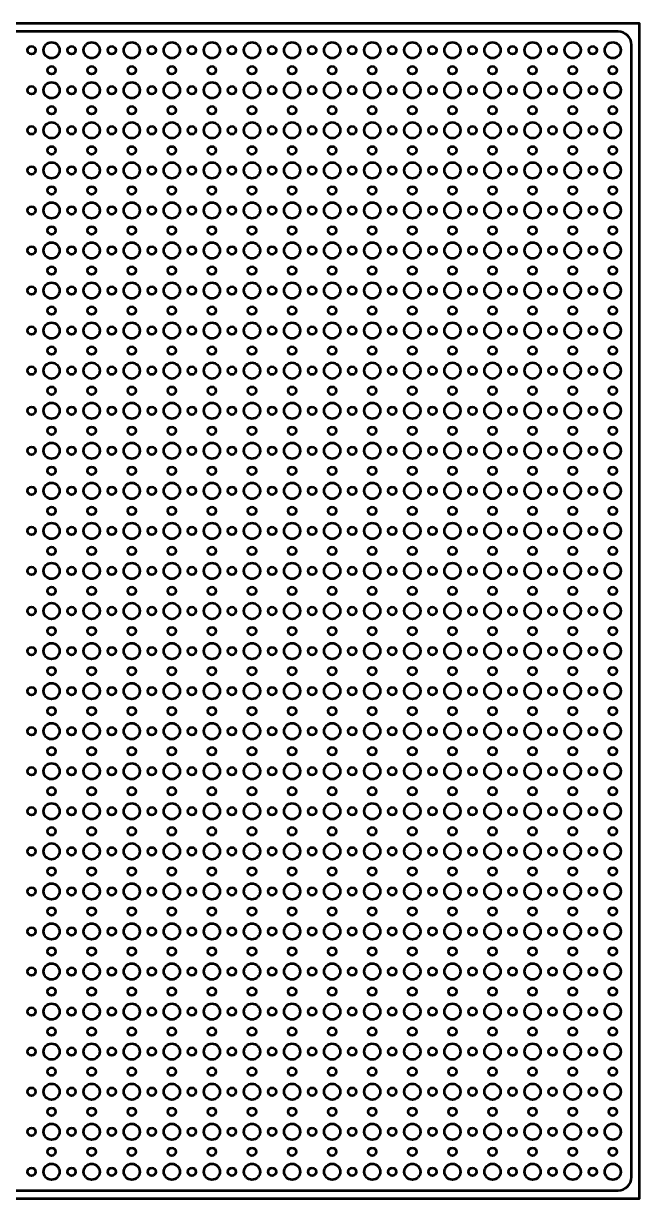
# Model space of a CAD drawing. Header units: centimetres. Extents: x -60 to 64, y -83 to 107.
# Drawn here: x -1.05 to 22, y 32 to 76 of the extents above; entities that cross this region are included whole.
import ezdxf

# ---------------------------------------------------------------- set-up
doc = ezdxf.new("R2010")
doc.units = ezdxf.units.CM
doc.header["$MEASUREMENT"] = 0
doc.layers.add('Layer 1', color=7, linetype='Continuous')

msp = doc.modelspace()

# ---------------------------------------------------------------- linework, layer by layer
at = {"layer": 'Layer 1', "color": 4, "lineweight": 53}
msp.add_lwpolyline([(-22, 32), (22, 32), (22, 76), (-22, 76), (-22, 32)], close=True, dxfattribs=at)
at = {"layer": 'Layer 1', "color": 6, "lineweight": 53}
for centre, major_axis in [((0.00001, 74.99999), (0, 0.30001)), ((1.50001, 74.99999), (0, 0.30001)), ((3.00001, 74.99999), (0, 0.30001)), ((4.50001, 74.99999), (0, 0.30001)), ((6.00001, 74.99999), (0, 0.30001)), ((7.50001, 74.99999), (0, 0.30001)), ((9.00001, 74.99999), (0, 0.30001)), ((10.50001, 74.99999), (0, 0.30001)), ((12.00001, 74.99999), (0, 0.30001)), ((13.50001, 74.99999), (0, 0.30001)), ((15.00001, 74.99999), (0, 0.30001)), ((16.50001, 74.99999), (0, 0.30001)), ((18.00001, 74.99999), (0, 0.30001)), ((19.50001, 74.99999), (0, 0.30001)), ((21.00001, 74.99999), (0, 0.30001)), ((-0.75, 75), (0, 0.15)), ((0.75, 75), (0, 0.15)), ((2.25, 75), (0, 0.15)), ((3.75, 75), (0, 0.15)), ((5.25, 75), (0, 0.15)), ((6.75, 75), (0, 0.15)), ((8.25, 75), (0, 0.15)), ((9.75, 75), (0, 0.15)), ((11.25, 75), (0, 0.15)), ((12.75, 75), (0, 0.15)), ((14.25, 75), (0, 0.15)), ((15.75, 75), (0, 0.15)), ((17.25, 75), (0, 0.15)), ((18.75, 75), (0, 0.15)), ((20.25, 75), (0, 0.15)), ((0, 74.25), (0, 0.15)), ((1.5, 74.25), (0, 0.15)), ((3, 74.25), (0, 0.15)), ((4.5, 74.25), (0, 0.15)), ((6, 74.25), (0, 0.15)), ((7.5, 74.25), (0, 0.15)), ((9, 74.25), (0, 0.15)), ((10.5, 74.25), (0, 0.15)), ((12, 74.25), (0, 0.15)), ((13.5, 74.25), (0, 0.15)), ((15, 74.25), (0, 0.15)), ((16.5, 74.25), (0, 0.15)), ((18, 74.25), (0, 0.15)), ((19.5, 74.25), (0, 0.15)), ((21, 74.25), (0, 0.15)), ((-0.75, 73.5), (0, 0.15)), ((0.00001, 73.49999), (0, 0.30001)), ((0.75, 73.5), (0, 0.15)), ((1.50001, 73.49999), (0, 0.30001)), ((2.25, 73.5), (0, 0.15)), ((3.00001, 73.49999), (0, 0.30001)), ((3.75, 73.5), (0, 0.15)), ((4.50001, 73.49999), (0, 0.30001)), ((5.25, 73.5), (0, 0.15)), ((6.00001, 73.49999), (0, 0.30001)), ((6.75, 73.5), (0, 0.15)), ((7.50001, 73.49999), (0, 0.30001)), ((8.25, 73.5), (0, 0.15)), ((9.00001, 73.49999), (0, 0.30001)), ((9.75, 73.5), (0, 0.15)), ((10.50001, 73.49999), (0, 0.30001)), ((11.25, 73.5), (0, 0.15)), ((12.00001, 73.49999), (0, 0.30001)), ((12.75, 73.5), (0, 0.15)), ((13.50001, 73.49999), (0, 0.30001)), ((14.25, 73.5), (0, 0.15)), ((15.00001, 73.49999), (0, 0.30001)), ((15.75, 73.5), (0, 0.15)), ((16.50001, 73.49999), (0, 0.30001)), ((17.25, 73.5), (0, 0.15)), ((18.00001, 73.49999), (0, 0.30001)), ((18.75, 73.5), (0, 0.15)), ((19.50001, 73.49999), (0, 0.30001)), ((20.25, 73.5), (0, 0.15)), ((21.00001, 73.49999), (0, 0.30001)), ((0, 72.75), (0, 0.15)), ((1.5, 72.75), (0, 0.15)), ((3, 72.75), (0, 0.15)), ((4.5, 72.75), (0, 0.15)), ((6, 72.75), (0, 0.15)), ((7.5, 72.75), (0, 0.15)), ((9, 72.75), (0, 0.15)), ((10.5, 72.75), (0, 0.15)), ((12, 72.75), (0, 0.15)), ((13.5, 72.75), (0, 0.15)), ((15, 72.75), (0, 0.15)), ((16.5, 72.75), (0, 0.15)), ((18, 72.75), (0, 0.15)), ((19.5, 72.75), (0, 0.15)), ((21, 72.75), (0, 0.15)), ((0.00001, 71.99999), (0, 0.30001)), ((1.50001, 71.99999), (0, 0.30001)), ((3.00001, 71.99999), (0, 0.30001)), ((4.50001, 71.99999), (0, 0.30001)), ((6.00001, 71.99999), (0, 0.30001)), ((7.50001, 71.99999), (0, 0.30001)), ((9.00001, 71.99999), (0, 0.30001)), ((10.50001, 71.99999), (0, 0.30001)), ((12.00001, 71.99999), (0, 0.30001)), ((13.50001, 71.99999), (0, 0.30001)), ((15.00001, 71.99999), (0, 0.30001)), ((16.50001, 71.99999), (0, 0.30001)), ((18.00001, 71.99999), (0, 0.30001)), ((19.50001, 71.99999), (0, 0.30001)), ((21.00001, 71.99999), (0, 0.30001)), ((-0.75, 72), (0, 0.15)), ((0.75, 72), (0, 0.15)), ((2.25, 72), (0, 0.15)), ((3.75, 72), (0, 0.15)), ((5.25, 72), (0, 0.15)), ((6.75, 72), (0, 0.15)), ((8.25, 72), (0, 0.15)), ((9.75, 72), (0, 0.15)), ((11.25, 72), (0, 0.15)), ((12.75, 72), (0, 0.15)), ((14.25, 72), (0, 0.15)), ((15.75, 72), (0, 0.15)), ((17.25, 72), (0, 0.15)), ((18.75, 72), (0, 0.15)), ((20.25, 72), (0, 0.15)), ((0, 71.25), (0, 0.15)), ((1.5, 71.25), (0, 0.15)), ((3, 71.25), (0, 0.15)), ((4.5, 71.25), (0, 0.15)), ((6, 71.25), (0, 0.15)), ((7.5, 71.25), (0, 0.15)), ((9, 71.25), (0, 0.15)), ((10.5, 71.25), (0, 0.15)), ((12, 71.25), (0, 0.15)), ((13.5, 71.25), (0, 0.15)), ((15, 71.25), (0, 0.15)), ((16.5, 71.25), (0, 0.15)), ((18, 71.25), (0, 0.15)), ((19.5, 71.25), (0, 0.15)), ((21, 71.25), (0, 0.15)), ((-0.75, 70.5), (0, 0.15)), ((0.00001, 70.49999), (0, 0.30001)), ((0.75, 70.5), (0, 0.15)), ((1.50001, 70.49999), (0, 0.30001)), ((2.25, 70.5), (0, 0.15)), ((3.00001, 70.49999), (0, 0.30001)), ((3.75, 70.5), (0, 0.15)), ((4.50001, 70.49999), (0, 0.30001)), ((5.25, 70.5), (0, 0.15)), ((6.00001, 70.49999), (0, 0.30001)), ((6.75, 70.5), (0, 0.15)), ((7.50001, 70.49999), (0, 0.30001)), ((8.25, 70.5), (0, 0.15)), ((9.00001, 70.49999), (0, 0.30001)), ((9.75, 70.5), (0, 0.15)), ((10.50001, 70.49999), (0, 0.30001)), ((11.25, 70.5), (0, 0.15)), ((12.00001, 70.49999), (0, 0.30001)), ((12.75, 70.5), (0, 0.15)), ((13.50001, 70.49999), (0, 0.30001)), ((14.25, 70.5), (0, 0.15)), ((15.00001, 70.49999), (0, 0.30001)), ((15.75, 70.5), (0, 0.15)), ((16.50001, 70.49999), (0, 0.30001)), ((17.25, 70.5), (0, 0.15)), ((18.00001, 70.49999), (0, 0.30001)), ((18.75, 70.5), (0, 0.15)), ((19.50001, 70.49999), (0, 0.30001)), ((20.25, 70.5), (0, 0.15)), ((21.00001, 70.49999), (0, 0.30001)), ((0, 69.75), (0, 0.15)), ((1.5, 69.75), (0, 0.15)), ((3, 69.75), (0, 0.15)), ((4.5, 69.75), (0, 0.15)), ((6, 69.75), (0, 0.15)), ((7.5, 69.75), (0, 0.15)), ((9, 69.75), (0, 0.15)), ((10.5, 69.75), (0, 0.15)), ((12, 69.75), (0, 0.15)), ((13.5, 69.75), (0, 0.15)), ((15, 69.75), (0, 0.15)), ((16.5, 69.75), (0, 0.15)), ((18, 69.75), (0, 0.15)), ((19.5, 69.75), (0, 0.15)), ((21, 69.75), (0, 0.15)), ((-0.75, 69), (0, 0.15)), ((0.00001, 68.99999), (0, 0.30001)), ((0.75, 69), (0, 0.15)), ((1.50001, 68.99999), (0, 0.30001)), ((2.25, 69), (0, 0.15)), ((3.00001, 68.99999), (0, 0.30001)), ((3.75, 69), (0, 0.15)), ((4.50001, 68.99999), (0, 0.30001)), ((5.25, 69), (0, 0.15)), ((6.00001, 68.99999), (0, 0.30001)), ((6.75, 69), (0, 0.15)), ((7.50001, 68.99999), (0, 0.30001)), ((8.25, 69), (0, 0.15)), ((9.00001, 68.99999), (0, 0.30001)), ((9.75, 69), (0, 0.15)), ((10.50001, 68.99999), (0, 0.30001)), ((11.25, 69), (0, 0.15)), ((12.00001, 68.99999), (0, 0.30001)), ((12.75, 69), (0, 0.15)), ((13.50001, 68.99999), (0, 0.30001)), ((14.25, 69), (0, 0.15)), ((15.00001, 68.99999), (0, 0.30001)), ((15.75, 69), (0, 0.15)), ((16.50001, 68.99999), (0, 0.30001)), ((17.25, 69), (0, 0.15)), ((18.00001, 68.99999), (0, 0.30001)), ((18.75, 69), (0, 0.15)), ((19.50001, 68.99999), (0, 0.30001)), ((20.25, 69), (0, 0.15)), ((21.00001, 68.99999), (0, 0.30001)), ((0, 68.25), (0, 0.15)), ((1.5, 68.25), (0, 0.15)), ((3, 68.25), (0, 0.15)), ((4.5, 68.25), (0, 0.15)), ((6, 68.25), (0, 0.15)), ((7.5, 68.25), (0, 0.15)), ((9, 68.25), (0, 0.15)), ((10.5, 68.25), (0, 0.15)), ((12, 68.25), (0, 0.15)), ((13.5, 68.25), (0, 0.15)), ((15, 68.25), (0, 0.15)), ((16.5, 68.25), (0, 0.15)), ((18, 68.25), (0, 0.15)), ((19.5, 68.25), (0, 0.15)), ((21, 68.25), (0, 0.15)), ((0.00001, 67.49999), (0, 0.30001)), ((1.50001, 67.49999), (0, 0.30001)), ((3.00001, 67.49999), (0, 0.30001)), ((4.50001, 67.49999), (0, 0.30001)), ((6.00001, 67.49999), (0, 0.30001)), ((7.50001, 67.49999), (0, 0.30001)), ((9.00001, 67.49999), (0, 0.30001)), ((10.50001, 67.49999), (0, 0.30001)), ((12.00001, 67.49999), (0, 0.30001)), ((13.50001, 67.49999), (0, 0.30001)), ((15.00001, 67.49999), (0, 0.30001)), ((16.50001, 67.49999), (0, 0.30001)), ((18.00001, 67.49999), (0, 0.30001)), ((19.50001, 67.49999), (0, 0.30001)), ((21.00001, 67.49999), (0, 0.30001)), ((-0.75, 67.5), (0, 0.15)), ((0.75, 67.5), (0, 0.15)), ((2.25, 67.5), (0, 0.15)), ((3.75, 67.5), (0, 0.15)), ((5.25, 67.5), (0, 0.15)), ((6.75, 67.5), (0, 0.15)), ((8.25, 67.5), (0, 0.15)), ((9.75, 67.5), (0, 0.15)), ((11.25, 67.5), (0, 0.15)), ((12.75, 67.5), (0, 0.15)), ((14.25, 67.5), (0, 0.15)), ((15.75, 67.5), (0, 0.15)), ((17.25, 67.5), (0, 0.15)), ((18.75, 67.5), (0, 0.15)), ((20.25, 67.5), (0, 0.15)), ((0, 66.75), (0, 0.15)), ((1.5, 66.75), (0, 0.15)), ((3, 66.75), (0, 0.15)), ((4.5, 66.75), (0, 0.15)), ((6, 66.75), (0, 0.15)), ((7.5, 66.75), (0, 0.15)), ((9, 66.75), (0, 0.15)), ((10.5, 66.75), (0, 0.15)), ((12, 66.75), (0, 0.15)), ((13.5, 66.75), (0, 0.15)), ((15, 66.75), (0, 0.15)), ((16.5, 66.75), (0, 0.15)), ((18, 66.75), (0, 0.15)), ((19.5, 66.75), (0, 0.15)), ((21, 66.75), (0, 0.15)), ((-0.75, 66), (0, 0.15)), ((0.00001, 65.99999), (0, 0.30001)), ((0.75, 66), (0, 0.15)), ((1.50001, 65.99999), (0, 0.30001)), ((2.25, 66), (0, 0.15)), ((3.00001, 65.99999), (0, 0.30001)), ((3.75, 66), (0, 0.15)), ((4.50001, 65.99999), (0, 0.30001)), ((5.25, 66), (0, 0.15)), ((6.00001, 65.99999), (0, 0.30001)), ((6.75, 66), (0, 0.15)), ((7.50001, 65.99999), (0, 0.30001)), ((8.25, 66), (0, 0.15)), ((9.00001, 65.99999), (0, 0.30001)), ((9.75, 66), (0, 0.15)), ((10.50001, 65.99999), (0, 0.30001)), ((11.25, 66), (0, 0.15)), ((12.00001, 65.99999), (0, 0.30001)), ((12.75, 66), (0, 0.15)), ((13.50001, 65.99999), (0, 0.30001)), ((14.25, 66), (0, 0.15)), ((15.00001, 65.99999), (0, 0.30001)), ((15.75, 66), (0, 0.15)), ((16.50001, 65.99999), (0, 0.30001)), ((17.25, 66), (0, 0.15)), ((18.00001, 65.99999), (0, 0.30001)), ((18.75, 66), (0, 0.15)), ((19.50001, 65.99999), (0, 0.30001)), ((20.25, 66), (0, 0.15)), ((21.00001, 65.99999), (0, 0.30001)), ((0, 65.25), (0, 0.15)), ((1.5, 65.25), (0, 0.15)), ((3, 65.25), (0, 0.15)), ((4.5, 65.25), (0, 0.15)), ((6, 65.25), (0, 0.15)), ((7.5, 65.25), (0, 0.15)), ((9, 65.25), (0, 0.15)), ((10.5, 65.25), (0, 0.15)), ((12, 65.25), (0, 0.15)), ((13.5, 65.25), (0, 0.15)), ((15, 65.25), (0, 0.15)), ((16.5, 65.25), (0, 0.15)), ((18, 65.25), (0, 0.15)), ((19.5, 65.25), (0, 0.15)), ((21, 65.25), (0, 0.15)), ((0.00001, 64.49999), (0, 0.30001)), ((1.50001, 64.49999), (0, 0.30001)), ((3.00001, 64.49999), (0, 0.30001)), ((4.50001, 64.49999), (0, 0.30001)), ((6.00001, 64.49999), (0, 0.30001)), ((7.50001, 64.49999), (0, 0.30001)), ((9.00001, 64.49999), (0, 0.30001)), ((10.50001, 64.49999), (0, 0.30001)), ((12.00001, 64.49999), (0, 0.30001)), ((13.50001, 64.49999), (0, 0.30001)), ((15.00001, 64.49999), (0, 0.30001)), ((16.50001, 64.49999), (0, 0.30001)), ((18.00001, 64.49999), (0, 0.30001)), ((19.50001, 64.49999), (0, 0.30001)), ((21.00001, 64.49999), (0, 0.30001)), ((-0.75, 64.5), (0, 0.15)), ((0.75, 64.5), (0, 0.15)), ((2.25, 64.5), (0, 0.15)), ((3.75, 64.5), (0, 0.15)), ((5.25, 64.5), (0, 0.15)), ((6.75, 64.5), (0, 0.15)), ((8.25, 64.5), (0, 0.15)), ((9.75, 64.5), (0, 0.15)), ((11.25, 64.5), (0, 0.15)), ((12.75, 64.5), (0, 0.15)), ((14.25, 64.5), (0, 0.15)), ((15.75, 64.5), (0, 0.15)), ((17.25, 64.5), (0, 0.15)), ((18.75, 64.5), (0, 0.15)), ((20.25, 64.5), (0, 0.15)), ((0, 63.75), (0, 0.15)), ((1.5, 63.75), (0, 0.15)), ((3, 63.75), (0, 0.15)), ((4.5, 63.75), (0, 0.15)), ((6, 63.75), (0, 0.15)), ((7.5, 63.75), (0, 0.15)), ((9, 63.75), (0, 0.15)), ((10.5, 63.75), (0, 0.15)), ((12, 63.75), (0, 0.15)), ((13.5, 63.75), (0, 0.15)), ((15, 63.75), (0, 0.15)), ((16.5, 63.75), (0, 0.15)), ((18, 63.75), (0, 0.15)), ((19.5, 63.75), (0, 0.15)), ((21, 63.75), (0, 0.15)), ((-0.75, 63), (0, 0.15)), ((0.00001, 62.99999), (0, 0.30001)), ((0.75, 63), (0, 0.15)), ((1.50001, 62.99999), (0, 0.30001)), ((2.25, 63), (0, 0.15)), ((3.00001, 62.99999), (0, 0.30001)), ((3.75, 63), (0, 0.15)), ((4.50001, 62.99999), (0, 0.30001)), ((5.25, 63), (0, 0.15)), ((6.00001, 62.99999), (0, 0.30001)), ((6.75, 63), (0, 0.15)), ((7.50001, 62.99999), (0, 0.30001)), ((8.25, 63), (0, 0.15)), ((9.00001, 62.99999), (0, 0.30001)), ((9.75, 63), (0, 0.15)), ((10.50001, 62.99999), (0, 0.30001)), ((11.25, 63), (0, 0.15)), ((12.00001, 62.99999), (0, 0.30001)), ((12.75, 63), (0, 0.15)), ((13.50001, 62.99999), (0, 0.30001)), ((14.25, 63), (0, 0.15)), ((15.00001, 62.99999), (0, 0.30001)), ((15.75, 63), (0, 0.15)), ((16.50001, 62.99999), (0, 0.30001)), ((17.25, 63), (0, 0.15)), ((18.00001, 62.99999), (0, 0.30001)), ((18.75, 63), (0, 0.15)), ((19.50001, 62.99999), (0, 0.30001)), ((20.25, 63), (0, 0.15)), ((21.00001, 62.99999), (0, 0.30001)), ((0, 62.25), (0, 0.15)), ((1.5, 62.25), (0, 0.15)), ((3, 62.25), (0, 0.15)), ((4.5, 62.25), (0, 0.15)), ((6, 62.25), (0, 0.15)), ((7.5, 62.25), (0, 0.15)), ((9, 62.25), (0, 0.15)), ((10.5, 62.25), (0, 0.15)), ((12, 62.25), (0, 0.15)), ((13.5, 62.25), (0, 0.15)), ((15, 62.25), (0, 0.15)), ((16.5, 62.25), (0, 0.15)), ((18, 62.25), (0, 0.15)), ((19.5, 62.25), (0, 0.15)), ((21, 62.25), (0, 0.15)), ((-0.75, 61.5), (0, 0.15)), ((0.00001, 61.49999), (0, 0.30001)), ((0.75, 61.5), (0, 0.15)), ((1.50001, 61.49999), (0, 0.30001)), ((2.25, 61.5), (0, 0.15)), ((3.00001, 61.49999), (0, 0.30001)), ((3.75, 61.5), (0, 0.15)), ((4.50001, 61.49999), (0, 0.30001)), ((5.25, 61.5), (0, 0.15)), ((6.00001, 61.49999), (0, 0.30001)), ((6.75, 61.5), (0, 0.15)), ((7.50001, 61.49999), (0, 0.30001)), ((8.25, 61.5), (0, 0.15)), ((9.00001, 61.49999), (0, 0.30001)), ((9.75, 61.5), (0, 0.15)), ((10.50001, 61.49999), (0, 0.30001)), ((11.25, 61.5), (0, 0.15)), ((12.00001, 61.49999), (0, 0.30001)), ((12.75, 61.5), (0, 0.15)), ((13.50001, 61.49999), (0, 0.30001)), ((14.25, 61.5), (0, 0.15)), ((15.00001, 61.49999), (0, 0.30001)), ((15.75, 61.5), (0, 0.15)), ((16.50001, 61.49999), (0, 0.30001)), ((17.25, 61.5), (0, 0.15)), ((18.00001, 61.49999), (0, 0.30001)), ((18.75, 61.5), (0, 0.15)), ((19.50001, 61.49999), (0, 0.30001)), ((20.25, 61.5), (0, 0.15)), ((21.00001, 61.49999), (0, 0.30001)), ((0, 60.75), (0, 0.15)), ((1.5, 60.75), (0, 0.15)), ((3, 60.75), (0, 0.15)), ((4.5, 60.75), (0, 0.15)), ((6, 60.75), (0, 0.15)), ((7.5, 60.75), (0, 0.15)), ((9, 60.75), (0, 0.15)), ((10.5, 60.75), (0, 0.15)), ((12, 60.75), (0, 0.15)), ((13.5, 60.75), (0, 0.15)), ((15, 60.75), (0, 0.15)), ((16.5, 60.75), (0, 0.15)), ((18, 60.75), (0, 0.15)), ((19.5, 60.75), (0, 0.15)), ((21, 60.75), (0, 0.15)), ((0.00001, 59.99999), (0, 0.30001)), ((1.50001, 59.99999), (0, 0.30001)), ((3.00001, 59.99999), (0, 0.30001)), ((4.50001, 59.99999), (0, 0.30001)), ((6.00001, 59.99999), (0, 0.30001)), ((7.50001, 59.99999), (0, 0.30001)), ((9.00001, 59.99999), (0, 0.30001)), ((10.50001, 59.99999), (0, 0.30001)), ((12.00001, 59.99999), (0, 0.30001)), ((13.50001, 59.99999), (0, 0.30001)), ((15.00001, 59.99999), (0, 0.30001)), ((16.50001, 59.99999), (0, 0.30001)), ((18.00001, 59.99999), (0, 0.30001)), ((19.50001, 59.99999), (0, 0.30001)), ((21.00001, 59.99999), (0, 0.30001)), ((-0.75, 60), (0, 0.15)), ((0.75, 60), (0, 0.15)), ((2.25, 60), (0, 0.15)), ((3.75, 60), (0, 0.15)), ((5.25, 60), (0, 0.15)), ((6.75, 60), (0, 0.15)), ((8.25, 60), (0, 0.15)), ((9.75, 60), (0, 0.15)), ((11.25, 60), (0, 0.15)), ((12.75, 60), (0, 0.15)), ((14.25, 60), (0, 0.15)), ((15.75, 60), (0, 0.15)), ((17.25, 60), (0, 0.15)), ((18.75, 60), (0, 0.15)), ((20.25, 60), (0, 0.15)), ((0, 59.25), (0, 0.15)), ((1.5, 59.25), (0, 0.15)), ((3, 59.25), (0, 0.15)), ((4.5, 59.25), (0, 0.15)), ((6, 59.25), (0, 0.15)), ((7.5, 59.25), (0, 0.15)), ((9, 59.25), (0, 0.15)), ((10.5, 59.25), (0, 0.15)), ((12, 59.25), (0, 0.15)), ((13.5, 59.25), (0, 0.15)), ((15, 59.25), (0, 0.15)), ((16.5, 59.25), (0, 0.15)), ((18, 59.25), (0, 0.15)), ((19.5, 59.25), (0, 0.15)), ((21, 59.25), (0, 0.15)), ((-0.75, 58.5), (0, 0.15)), ((0.00001, 58.49999), (0, 0.30001)), ((0.75, 58.5), (0, 0.15)), ((1.50001, 58.49999), (0, 0.30001)), ((2.25, 58.5), (0, 0.15)), ((3.00001, 58.49999), (0, 0.30001)), ((3.75, 58.5), (0, 0.15)), ((4.50001, 58.49999), (0, 0.30001)), ((5.25, 58.5), (0, 0.15)), ((6.00001, 58.49999), (0, 0.30001)), ((6.75, 58.5), (0, 0.15)), ((7.50001, 58.49999), (0, 0.30001)), ((8.25, 58.5), (0, 0.15)), ((9.00001, 58.49999), (0, 0.30001)), ((9.75, 58.5), (0, 0.15)), ((10.50001, 58.49999), (0, 0.30001)), ((11.25, 58.5), (0, 0.15)), ((12.00001, 58.49999), (0, 0.30001)), ((12.75, 58.5), (0, 0.15)), ((13.50001, 58.49999), (0, 0.30001)), ((14.25, 58.5), (0, 0.15)), ((15.00001, 58.49999), (0, 0.30001)), ((15.75, 58.5), (0, 0.15)), ((16.50001, 58.49999), (0, 0.30001)), ((17.25, 58.5), (0, 0.15)), ((18.00001, 58.49999), (0, 0.30001)), ((18.75, 58.5), (0, 0.15)), ((19.50001, 58.49999), (0, 0.30001)), ((20.25, 58.5), (0, 0.15)), ((21.00001, 58.49999), (0, 0.30001)), ((0, 57.75), (0, 0.15)), ((1.5, 57.75), (0, 0.15)), ((3, 57.75), (0, 0.15)), ((4.5, 57.75), (0, 0.15)), ((6, 57.75), (0, 0.15)), ((7.5, 57.75), (0, 0.15)), ((9, 57.75), (0, 0.15)), ((10.5, 57.75), (0, 0.15)), ((12, 57.75), (0, 0.15)), ((13.5, 57.75), (0, 0.15)), ((15, 57.75), (0, 0.15)), ((16.5, 57.75), (0, 0.15)), ((18, 57.75), (0, 0.15)), ((19.5, 57.75), (0, 0.15)), ((21, 57.75), (0, 0.15)), ((0.00001, 56.99999), (0, 0.30001)), ((1.50001, 56.99999), (0, 0.30001)), ((3.00001, 56.99999), (0, 0.30001)), ((4.50001, 56.99999), (0, 0.30001)), ((6.00001, 56.99999), (0, 0.30001)), ((7.50001, 56.99999), (0, 0.30001)), ((9.00001, 56.99999), (0, 0.30001)), ((10.50001, 56.99999), (0, 0.30001)), ((12.00001, 56.99999), (0, 0.30001)), ((13.50001, 56.99999), (0, 0.30001)), ((15.00001, 56.99999), (0, 0.30001)), ((16.50001, 56.99999), (0, 0.30001)), ((18.00001, 56.99999), (0, 0.30001)), ((19.50001, 56.99999), (0, 0.30001)), ((21.00001, 56.99999), (0, 0.30001)), ((-0.75, 57), (0, 0.15)), ((0.75, 57), (0, 0.15)), ((2.25, 57), (0, 0.15)), ((3.75, 57), (0, 0.15)), ((5.25, 57), (0, 0.15)), ((6.75, 57), (0, 0.15)), ((8.25, 57), (0, 0.15)), ((9.75, 57), (0, 0.15)), ((11.25, 57), (0, 0.15)), ((12.75, 57), (0, 0.15)), ((14.25, 57), (0, 0.15)), ((15.75, 57), (0, 0.15)), ((17.25, 57), (0, 0.15)), ((18.75, 57), (0, 0.15)), ((20.25, 57), (0, 0.15)), ((0, 56.25), (0, 0.15)), ((1.5, 56.25), (0, 0.15)), ((3, 56.25), (0, 0.15)), ((4.5, 56.25), (0, 0.15)), ((6, 56.25), (0, 0.15)), ((7.5, 56.25), (0, 0.15)), ((9, 56.25), (0, 0.15)), ((10.5, 56.25), (0, 0.15)), ((12, 56.25), (0, 0.15)), ((13.5, 56.25), (0, 0.15)), ((15, 56.25), (0, 0.15)), ((16.5, 56.25), (0, 0.15)), ((18, 56.25), (0, 0.15)), ((19.5, 56.25), (0, 0.15)), ((21, 56.25), (0, 0.15)), ((-0.75, 55.5), (0, 0.15)), ((0.00001, 55.49999), (0, 0.30001)), ((0.75, 55.5), (0, 0.15)), ((1.50001, 55.49999), (0, 0.30001)), ((2.25, 55.5), (0, 0.15)), ((3.00001, 55.49999), (0, 0.30001)), ((3.75, 55.5), (0, 0.15)), ((4.50001, 55.49999), (0, 0.30001)), ((5.25, 55.5), (0, 0.15)), ((6.00001, 55.49999), (0, 0.30001)), ((6.75, 55.5), (0, 0.15)), ((7.50001, 55.49999), (0, 0.30001)), ((8.25, 55.5), (0, 0.15)), ((9.00001, 55.49999), (0, 0.30001)), ((9.75, 55.5), (0, 0.15)), ((10.50001, 55.49999), (0, 0.30001)), ((11.25, 55.5), (0, 0.15)), ((12.00001, 55.49999), (0, 0.30001)), ((12.75, 55.5), (0, 0.15)), ((13.50001, 55.49999), (0, 0.30001)), ((14.25, 55.5), (0, 0.15)), ((15.00001, 55.49999), (0, 0.30001)), ((15.75, 55.5), (0, 0.15)), ((16.50001, 55.49999), (0, 0.30001)), ((17.25, 55.5), (0, 0.15)), ((18.00001, 55.49999), (0, 0.30001)), ((18.75, 55.5), (0, 0.15)), ((19.50001, 55.49999), (0, 0.30001)), ((20.25, 55.5), (0, 0.15)), ((21.00001, 55.49999), (0, 0.30001)), ((0, 54.75), (0, 0.15)), ((1.5, 54.75), (0, 0.15)), ((3, 54.75), (0, 0.15)), ((4.5, 54.75), (0, 0.15)), ((6, 54.75), (0, 0.15)), ((7.5, 54.75), (0, 0.15)), ((9, 54.75), (0, 0.15)), ((10.5, 54.75), (0, 0.15)), ((12, 54.75), (0, 0.15)), ((13.5, 54.75), (0, 0.15)), ((15, 54.75), (0, 0.15)), ((16.5, 54.75), (0, 0.15)), ((18, 54.75), (0, 0.15)), ((19.5, 54.75), (0, 0.15)), ((21, 54.75), (0, 0.15)), ((-0.75, 54), (0, 0.15)), ((0.00001, 53.99999), (0, 0.30001)), ((0.75, 54), (0, 0.15)), ((1.50001, 53.99999), (0, 0.30001)), ((2.25, 54), (0, 0.15)), ((3.00001, 53.99999), (0, 0.30001)), ((3.75, 54), (0, 0.15)), ((4.50001, 53.99999), (0, 0.30001)), ((5.25, 54), (0, 0.15)), ((6.00001, 53.99999), (0, 0.30001)), ((6.75, 54), (0, 0.15)), ((7.50001, 53.99999), (0, 0.30001)), ((8.25, 54), (0, 0.15)), ((9.00001, 53.99999), (0, 0.30001)), ((9.75, 54), (0, 0.15)), ((10.50001, 53.99999), (0, 0.30001)), ((11.25, 54), (0, 0.15)), ((12.00001, 53.99999), (0, 0.30001)), ((12.75, 54), (0, 0.15)), ((13.50001, 53.99999), (0, 0.30001)), ((14.25, 54), (0, 0.15)), ((15.00001, 53.99999), (0, 0.30001)), ((15.75, 54), (0, 0.15)), ((16.50001, 53.99999), (0, 0.30001)), ((17.25, 54), (0, 0.15)), ((18.00001, 53.99999), (0, 0.30001)), ((18.75, 54), (0, 0.15)), ((19.50001, 53.99999), (0, 0.30001)), ((20.25, 54), (0, 0.15)), ((21.00001, 53.99999), (0, 0.30001)), ((0, 53.25), (0, 0.15)), ((1.5, 53.25), (0, 0.15)), ((3, 53.25), (0, 0.15)), ((4.5, 53.25), (0, 0.15)), ((6, 53.25), (0, 0.15)), ((7.5, 53.25), (0, 0.15)), ((9, 53.25), (0, 0.15)), ((10.5, 53.25), (0, 0.15)), ((12, 53.25), (0, 0.15)), ((13.5, 53.25), (0, 0.15)), ((15, 53.25), (0, 0.15)), ((16.5, 53.25), (0, 0.15)), ((18, 53.25), (0, 0.15)), ((19.5, 53.25), (0, 0.15)), ((21, 53.25), (0, 0.15)), ((0.00001, 52.49999), (0, 0.30001)), ((1.50001, 52.49999), (0, 0.30001)), ((3.00001, 52.49999), (0, 0.30001)), ((4.50001, 52.49999), (0, 0.30001)), ((6.00001, 52.49999), (0, 0.30001)), ((7.50001, 52.49999), (0, 0.30001)), ((9.00001, 52.49999), (0, 0.30001)), ((10.50001, 52.49999), (0, 0.30001)), ((12.00001, 52.49999), (0, 0.30001)), ((13.50001, 52.49999), (0, 0.30001)), ((15.00001, 52.49999), (0, 0.30001)), ((16.50001, 52.49999), (0, 0.30001)), ((18.00001, 52.49999), (0, 0.30001)), ((19.50001, 52.49999), (0, 0.30001)), ((21.00001, 52.49999), (0, 0.30001)), ((-0.75, 52.5), (0, 0.15)), ((0.75, 52.5), (0, 0.15)), ((2.25, 52.5), (0, 0.15)), ((3.75, 52.5), (0, 0.15)), ((5.25, 52.5), (0, 0.15)), ((6.75, 52.5), (0, 0.15)), ((8.25, 52.5), (0, 0.15)), ((9.75, 52.5), (0, 0.15)), ((11.25, 52.5), (0, 0.15)), ((12.75, 52.5), (0, 0.15)), ((14.25, 52.5), (0, 0.15)), ((15.75, 52.5), (0, 0.15)), ((17.25, 52.5), (0, 0.15)), ((18.75, 52.5), (0, 0.15)), ((20.25, 52.5), (0, 0.15)), ((0, 51.75), (0, 0.15)), ((1.5, 51.75), (0, 0.15)), ((3, 51.75), (0, 0.15)), ((4.5, 51.75), (0, 0.15)), ((6, 51.75), (0, 0.15)), ((7.5, 51.75), (0, 0.15)), ((9, 51.75), (0, 0.15)), ((10.5, 51.75), (0, 0.15)), ((12, 51.75), (0, 0.15)), ((13.5, 51.75), (0, 0.15)), ((15, 51.75), (0, 0.15)), ((16.5, 51.75), (0, 0.15)), ((18, 51.75), (0, 0.15)), ((19.5, 51.75), (0, 0.15)), ((21, 51.75), (0, 0.15)), ((-0.75, 51), (0, 0.15)), ((0.00001, 50.99999), (0, 0.30001)), ((0.75, 51), (0, 0.15)), ((1.50001, 50.99999), (0, 0.30001)), ((2.25, 51), (0, 0.15)), ((3.00001, 50.99999), (0, 0.30001)), ((3.75, 51), (0, 0.15)), ((4.50001, 50.99999), (0, 0.30001)), ((5.25, 51), (0, 0.15)), ((6.00001, 50.99999), (0, 0.30001)), ((6.75, 51), (0, 0.15)), ((7.50001, 50.99999), (0, 0.30001)), ((8.25, 51), (0, 0.15)), ((9.00001, 50.99999), (0, 0.30001)), ((9.75, 51), (0, 0.15)), ((10.50001, 50.99999), (0, 0.30001)), ((11.25, 51), (0, 0.15)), ((12.00001, 50.99999), (0, 0.30001)), ((12.75, 51), (0, 0.15)), ((13.50001, 50.99999), (0, 0.30001)), ((14.25, 51), (0, 0.15)), ((15.00001, 50.99999), (0, 0.30001)), ((15.75, 51), (0, 0.15)), ((16.50001, 50.99999), (0, 0.30001)), ((17.25, 51), (0, 0.15)), ((18.00001, 50.99999), (0, 0.30001)), ((18.75, 51), (0, 0.15)), ((19.50001, 50.99999), (0, 0.30001)), ((20.25, 51), (0, 0.15)), ((21.00001, 50.99999), (0, 0.30001)), ((0, 50.25), (0, 0.15)), ((1.5, 50.25), (0, 0.15)), ((3, 50.25), (0, 0.15)), ((4.5, 50.25), (0, 0.15)), ((6, 50.25), (0, 0.15)), ((7.5, 50.25), (0, 0.15)), ((9, 50.25), (0, 0.15)), ((10.5, 50.25), (0, 0.15)), ((12, 50.25), (0, 0.15)), ((13.5, 50.25), (0, 0.15)), ((15, 50.25), (0, 0.15)), ((16.5, 50.25), (0, 0.15)), ((18, 50.25), (0, 0.15)), ((19.5, 50.25), (0, 0.15)), ((21, 50.25), (0, 0.15)), ((0.00001, 49.49999), (0, 0.30001)), ((1.50001, 49.49999), (0, 0.30001)), ((3.00001, 49.49999), (0, 0.30001)), ((4.50001, 49.49999), (0, 0.30001)), ((6.00001, 49.49999), (0, 0.30001)), ((7.50001, 49.49999), (0, 0.30001)), ((9.00001, 49.49999), (0, 0.30001)), ((10.50001, 49.49999), (0, 0.30001)), ((12.00001, 49.49999), (0, 0.30001)), ((13.50001, 49.49999), (0, 0.30001)), ((15.00001, 49.49999), (0, 0.30001)), ((16.50001, 49.49999), (0, 0.30001)), ((18.00001, 49.49999), (0, 0.30001)), ((19.50001, 49.49999), (0, 0.30001)), ((21.00001, 49.49999), (0, 0.30001)), ((-0.75, 49.5), (0, 0.15)), ((0.75, 49.5), (0, 0.15)), ((2.25, 49.5), (0, 0.15)), ((3.75, 49.5), (0, 0.15)), ((5.25, 49.5), (0, 0.15)), ((6.75, 49.5), (0, 0.15)), ((8.25, 49.5), (0, 0.15)), ((9.75, 49.5), (0, 0.15)), ((11.25, 49.5), (0, 0.15)), ((12.75, 49.5), (0, 0.15)), ((14.25, 49.5), (0, 0.15)), ((15.75, 49.5), (0, 0.15)), ((17.25, 49.5), (0, 0.15)), ((18.75, 49.5), (0, 0.15)), ((20.25, 49.5), (0, 0.15)), ((0, 48.75), (0, 0.15)), ((1.5, 48.75), (0, 0.15)), ((3, 48.75), (0, 0.15)), ((4.5, 48.75), (0, 0.15)), ((6, 48.75), (0, 0.15)), ((7.5, 48.75), (0, 0.15)), ((9, 48.75), (0, 0.15)), ((10.5, 48.75), (0, 0.15)), ((12, 48.75), (0, 0.15)), ((13.5, 48.75), (0, 0.15)), ((15, 48.75), (0, 0.15)), ((16.5, 48.75), (0, 0.15)), ((18, 48.75), (0, 0.15)), ((19.5, 48.75), (0, 0.15)), ((21, 48.75), (0, 0.15)), ((-0.75, 48), (0, 0.15)), ((0.00001, 47.99999), (0, 0.30001)), ((0.75, 48), (0, 0.15)), ((1.50001, 47.99999), (0, 0.30001)), ((2.25, 48), (0, 0.15)), ((3.00001, 47.99999), (0, 0.30001)), ((3.75, 48), (0, 0.15)), ((4.50001, 47.99999), (0, 0.30001)), ((5.25, 48), (0, 0.15)), ((6.00001, 47.99999), (0, 0.30001)), ((6.75, 48), (0, 0.15)), ((7.50001, 47.99999), (0, 0.30001)), ((8.25, 48), (0, 0.15)), ((9.00001, 47.99999), (0, 0.30001)), ((9.75, 48), (0, 0.15)), ((10.50001, 47.99999), (0, 0.30001)), ((11.25, 48), (0, 0.15)), ((12.00001, 47.99999), (0, 0.30001)), ((12.75, 48), (0, 0.15)), ((13.50001, 47.99999), (0, 0.30001)), ((14.25, 48), (0, 0.15)), ((15.00001, 47.99999), (0, 0.30001)), ((15.75, 48), (0, 0.15)), ((16.50001, 47.99999), (0, 0.30001)), ((17.25, 48), (0, 0.15)), ((18.00001, 47.99999), (0, 0.30001)), ((18.75, 48), (0, 0.15)), ((19.50001, 47.99999), (0, 0.30001)), ((20.25, 48), (0, 0.15)), ((21.00001, 47.99999), (0, 0.30001)), ((0, 47.25), (0, 0.15)), ((1.5, 47.25), (0, 0.15)), ((3, 47.25), (0, 0.15)), ((4.5, 47.25), (0, 0.15)), ((6, 47.25), (0, 0.15)), ((7.5, 47.25), (0, 0.15)), ((9, 47.25), (0, 0.15)), ((10.5, 47.25), (0, 0.15)), ((12, 47.25), (0, 0.15)), ((13.5, 47.25), (0, 0.15)), ((15, 47.25), (0, 0.15)), ((16.5, 47.25), (0, 0.15)), ((18, 47.25), (0, 0.15)), ((19.5, 47.25), (0, 0.15)), ((21, 47.25), (0, 0.15)), ((-0.75, 46.5), (0, 0.15)), ((0.00001, 46.49999), (0, 0.30001)), ((0.75, 46.5), (0, 0.15)), ((1.50001, 46.49999), (0, 0.30001)), ((2.25, 46.5), (0, 0.15)), ((3.00001, 46.49999), (0, 0.30001)), ((3.75, 46.5), (0, 0.15)), ((4.50001, 46.49999), (0, 0.30001)), ((5.25, 46.5), (0, 0.15)), ((6.00001, 46.49999), (0, 0.30001)), ((6.75, 46.5), (0, 0.15)), ((7.50001, 46.49999), (0, 0.30001)), ((8.25, 46.5), (0, 0.15)), ((9.00001, 46.49999), (0, 0.30001)), ((9.75, 46.5), (0, 0.15)), ((10.50001, 46.49999), (0, 0.30001)), ((11.25, 46.5), (0, 0.15)), ((12.00001, 46.49999), (0, 0.30001)), ((12.75, 46.5), (0, 0.15)), ((13.50001, 46.49999), (0, 0.30001)), ((14.25, 46.5), (0, 0.15)), ((15.00001, 46.49999), (0, 0.30001)), ((15.75, 46.5), (0, 0.15)), ((16.50001, 46.49999), (0, 0.30001)), ((17.25, 46.5), (0, 0.15)), ((18.00001, 46.49999), (0, 0.30001)), ((18.75, 46.5), (0, 0.15)), ((19.50001, 46.49999), (0, 0.30001)), ((20.25, 46.5), (0, 0.15)), ((21.00001, 46.49999), (0, 0.30001)), ((0, 45.75), (0, 0.15)), ((1.5, 45.75), (0, 0.15)), ((3, 45.75), (0, 0.15)), ((4.5, 45.75), (0, 0.15)), ((6, 45.75), (0, 0.15)), ((7.5, 45.75), (0, 0.15)), ((9, 45.75), (0, 0.15)), ((10.5, 45.75), (0, 0.15)), ((12, 45.75), (0, 0.15)), ((13.5, 45.75), (0, 0.15)), ((15, 45.75), (0, 0.15)), ((16.5, 45.75), (0, 0.15)), ((18, 45.75), (0, 0.15)), ((19.5, 45.75), (0, 0.15)), ((21, 45.75), (0, 0.15)), ((-0.75, 45), (0, 0.15)), ((0.00001, 44.99999), (0, 0.30001)), ((0.75, 45), (0, 0.15)), ((1.50001, 44.99999), (0, 0.30001)), ((2.25, 45), (0, 0.15)), ((3.00001, 44.99999), (0, 0.30001)), ((3.75, 45), (0, 0.15)), ((4.50001, 44.99999), (0, 0.30001)), ((5.25, 45), (0, 0.15)), ((6.00001, 44.99999), (0, 0.30001)), ((6.75, 45), (0, 0.15)), ((7.50001, 44.99999), (0, 0.30001)), ((8.25, 45), (0, 0.15)), ((9.00001, 44.99999), (0, 0.30001)), ((9.75, 45), (0, 0.15)), ((10.50001, 44.99999), (0, 0.30001)), ((11.25, 45), (0, 0.15)), ((12.00001, 44.99999), (0, 0.30001)), ((12.75, 45), (0, 0.15)), ((13.50001, 44.99999), (0, 0.30001)), ((14.25, 45), (0, 0.15)), ((15.00001, 44.99999), (0, 0.30001)), ((15.75, 45), (0, 0.15)), ((16.50001, 44.99999), (0, 0.30001)), ((17.25, 45), (0, 0.15)), ((18.00001, 44.99999), (0, 0.30001)), ((18.75, 45), (0, 0.15)), ((19.50001, 44.99999), (0, 0.30001)), ((20.25, 45), (0, 0.15)), ((21.00001, 44.99999), (0, 0.30001)), ((0, 44.25), (0, 0.15)), ((1.5, 44.25), (0, 0.15)), ((3, 44.25), (0, 0.15)), ((4.5, 44.25), (0, 0.15)), ((6, 44.25), (0, 0.15)), ((7.5, 44.25), (0, 0.15)), ((9, 44.25), (0, 0.15)), ((10.5, 44.25), (0, 0.15)), ((12, 44.25), (0, 0.15)), ((13.5, 44.25), (0, 0.15)), ((15, 44.25), (0, 0.15)), ((16.5, 44.25), (0, 0.15)), ((18, 44.25), (0, 0.15)), ((19.5, 44.25), (0, 0.15)), ((21, 44.25), (0, 0.15)), ((-0.75, 43.5), (0, 0.15)), ((0.00001, 43.49999), (0, 0.30001)), ((0.75, 43.5), (0, 0.15)), ((1.50001, 43.49999), (0, 0.30001)), ((2.25, 43.5), (0, 0.15)), ((3.00001, 43.49999), (0, 0.30001)), ((3.75, 43.5), (0, 0.15)), ((4.50001, 43.49999), (0, 0.30001)), ((5.25, 43.5), (0, 0.15)), ((6.00001, 43.49999), (0, 0.30001)), ((6.75, 43.5), (0, 0.15)), ((7.50001, 43.49999), (0, 0.30001)), ((8.25, 43.5), (0, 0.15)), ((9.00001, 43.49999), (0, 0.30001)), ((9.75, 43.5), (0, 0.15)), ((10.50001, 43.49999), (0, 0.30001)), ((11.25, 43.5), (0, 0.15)), ((12.00001, 43.49999), (0, 0.30001)), ((12.75, 43.5), (0, 0.15)), ((13.50001, 43.49999), (0, 0.30001)), ((14.25, 43.5), (0, 0.15)), ((15.00001, 43.49999), (0, 0.30001)), ((15.75, 43.5), (0, 0.15)), ((16.50001, 43.49999), (0, 0.30001)), ((17.25, 43.5), (0, 0.15)), ((18.00001, 43.49999), (0, 0.30001)), ((18.75, 43.5), (0, 0.15)), ((19.50001, 43.49999), (0, 0.30001)), ((20.25, 43.5), (0, 0.15)), ((21.00001, 43.49999), (0, 0.30001)), ((0, 42.75), (0, 0.15)), ((1.5, 42.75), (0, 0.15)), ((3, 42.75), (0, 0.15)), ((4.5, 42.75), (0, 0.15)), ((6, 42.75), (0, 0.15)), ((7.5, 42.75), (0, 0.15)), ((9, 42.75), (0, 0.15)), ((10.5, 42.75), (0, 0.15)), ((12, 42.75), (0, 0.15)), ((13.5, 42.75), (0, 0.15)), ((15, 42.75), (0, 0.15)), ((16.5, 42.75), (0, 0.15)), ((18, 42.75), (0, 0.15)), ((19.5, 42.75), (0, 0.15)), ((21, 42.75), (0, 0.15)), ((0.00001, 41.99999), (0, 0.30001)), ((1.50001, 41.99999), (0, 0.30001)), ((3.00001, 41.99999), (0, 0.30001)), ((4.50001, 41.99999), (0, 0.30001)), ((6.00001, 41.99999), (0, 0.30001)), ((7.50001, 41.99999), (0, 0.30001)), ((9.00001, 41.99999), (0, 0.30001)), ((10.50001, 41.99999), (0, 0.30001)), ((12.00001, 41.99999), (0, 0.30001)), ((13.50001, 41.99999), (0, 0.30001)), ((15.00001, 41.99999), (0, 0.30001)), ((16.50001, 41.99999), (0, 0.30001)), ((18.00001, 41.99999), (0, 0.30001)), ((19.50001, 41.99999), (0, 0.30001)), ((21.00001, 41.99999), (0, 0.30001)), ((-0.75, 42), (0, 0.15)), ((0.75, 42), (0, 0.15)), ((2.25, 42), (0, 0.15)), ((3.75, 42), (0, 0.15)), ((5.25, 42), (0, 0.15)), ((6.75, 42), (0, 0.15)), ((8.25, 42), (0, 0.15)), ((9.75, 42), (0, 0.15)), ((11.25, 42), (0, 0.15)), ((12.75, 42), (0, 0.15)), ((14.25, 42), (0, 0.15)), ((15.75, 42), (0, 0.15)), ((17.25, 42), (0, 0.15)), ((18.75, 42), (0, 0.15)), ((20.25, 42), (0, 0.15)), ((0, 41.25), (0, 0.15)), ((1.5, 41.25), (0, 0.15)), ((3, 41.25), (0, 0.15)), ((4.5, 41.25), (0, 0.15)), ((6, 41.25), (0, 0.15)), ((7.5, 41.25), (0, 0.15)), ((9, 41.25), (0, 0.15)), ((10.5, 41.25), (0, 0.15)), ((12, 41.25), (0, 0.15)), ((13.5, 41.25), (0, 0.15)), ((15, 41.25), (0, 0.15)), ((16.5, 41.25), (0, 0.15)), ((18, 41.25), (0, 0.15)), ((19.5, 41.25), (0, 0.15)), ((21, 41.25), (0, 0.15)), ((-0.75, 40.5), (0, 0.15)), ((0.00001, 40.49999), (0, 0.30001)), ((0.75, 40.5), (0, 0.15)), ((1.50001, 40.49999), (0, 0.30001)), ((2.25, 40.5), (0, 0.15)), ((3.00001, 40.49999), (0, 0.30001)), ((3.75, 40.5), (0, 0.15)), ((4.50001, 40.49999), (0, 0.30001)), ((5.25, 40.5), (0, 0.15)), ((6.00001, 40.49999), (0, 0.30001)), ((6.75, 40.5), (0, 0.15)), ((7.50001, 40.49999), (0, 0.30001)), ((8.25, 40.5), (0, 0.15)), ((9.00001, 40.49999), (0, 0.30001)), ((9.75, 40.5), (0, 0.15)), ((10.50001, 40.49999), (0, 0.30001)), ((11.25, 40.5), (0, 0.15)), ((12.00001, 40.49999), (0, 0.30001)), ((12.75, 40.5), (0, 0.15)), ((13.50001, 40.49999), (0, 0.30001)), ((14.25, 40.5), (0, 0.15)), ((15.00001, 40.49999), (0, 0.30001)), ((15.75, 40.5), (0, 0.15)), ((16.50001, 40.49999), (0, 0.30001)), ((17.25, 40.5), (0, 0.15)), ((18.00001, 40.49999), (0, 0.30001)), ((18.75, 40.5), (0, 0.15)), ((19.50001, 40.49999), (0, 0.30001)), ((20.25, 40.5), (0, 0.15)), ((21.00001, 40.49999), (0, 0.30001)), ((0, 39.75), (0, 0.15)), ((1.5, 39.75), (0, 0.15)), ((3, 39.75), (0, 0.15)), ((4.5, 39.75), (0, 0.15)), ((6, 39.75), (0, 0.15)), ((7.5, 39.75), (0, 0.15)), ((9, 39.75), (0, 0.15)), ((10.5, 39.75), (0, 0.15)), ((12, 39.75), (0, 0.15)), ((13.5, 39.75), (0, 0.15)), ((15, 39.75), (0, 0.15)), ((16.5, 39.75), (0, 0.15)), ((18, 39.75), (0, 0.15)), ((19.5, 39.75), (0, 0.15)), ((21, 39.75), (0, 0.15)), ((0.00001, 38.99999), (0, 0.30001)), ((1.50001, 38.99999), (0, 0.30001)), ((3.00001, 38.99999), (0, 0.30001)), ((4.50001, 38.99999), (0, 0.30001)), ((6.00001, 38.99999), (0, 0.30001)), ((7.50001, 38.99999), (0, 0.30001)), ((9.00001, 38.99999), (0, 0.30001)), ((10.50001, 38.99999), (0, 0.30001)), ((12.00001, 38.99999), (0, 0.30001)), ((13.50001, 38.99999), (0, 0.30001)), ((15.00001, 38.99999), (0, 0.30001)), ((16.50001, 38.99999), (0, 0.30001)), ((18.00001, 38.99999), (0, 0.30001)), ((19.50001, 38.99999), (0, 0.30001)), ((21.00001, 38.99999), (0, 0.30001)), ((-0.75, 39), (0, 0.15)), ((0.75, 39), (0, 0.15)), ((2.25, 39), (0, 0.15)), ((3.75, 39), (0, 0.15)), ((5.25, 39), (0, 0.15)), ((6.75, 39), (0, 0.15)), ((8.25, 39), (0, 0.15)), ((9.75, 39), (0, 0.15)), ((11.25, 39), (0, 0.15)), ((12.75, 39), (0, 0.15)), ((14.25, 39), (0, 0.15)), ((15.75, 39), (0, 0.15)), ((17.25, 39), (0, 0.15)), ((18.75, 39), (0, 0.15)), ((20.25, 39), (0, 0.15)), ((0, 38.25), (0, 0.15)), ((1.5, 38.25), (0, 0.15)), ((3, 38.25), (0, 0.15)), ((4.5, 38.25), (0, 0.15)), ((6, 38.25), (0, 0.15)), ((7.5, 38.25), (0, 0.15)), ((9, 38.25), (0, 0.15)), ((10.5, 38.25), (0, 0.15)), ((12, 38.25), (0, 0.15)), ((13.5, 38.25), (0, 0.15)), ((15, 38.25), (0, 0.15)), ((16.5, 38.25), (0, 0.15)), ((18, 38.25), (0, 0.15)), ((19.5, 38.25), (0, 0.15)), ((21, 38.25), (0, 0.15)), ((-0.75, 37.5), (0, 0.15)), ((0.00001, 37.49999), (0, 0.30001)), ((0.75, 37.5), (0, 0.15)), ((1.50001, 37.49999), (0, 0.30001)), ((2.25, 37.5), (0, 0.15)), ((3.00001, 37.49999), (0, 0.30001)), ((3.75, 37.5), (0, 0.15)), ((4.50001, 37.49999), (0, 0.30001)), ((5.25, 37.5), (0, 0.15)), ((6.00001, 37.49999), (0, 0.30001)), ((6.75, 37.5), (0, 0.15)), ((7.50001, 37.49999), (0, 0.30001)), ((8.25, 37.5), (0, 0.15)), ((9.00001, 37.49999), (0, 0.30001)), ((9.75, 37.5), (0, 0.15)), ((10.50001, 37.49999), (0, 0.30001)), ((11.25, 37.5), (0, 0.15)), ((12.00001, 37.49999), (0, 0.30001)), ((12.75, 37.5), (0, 0.15)), ((13.50001, 37.49999), (0, 0.30001)), ((14.25, 37.5), (0, 0.15)), ((15.00001, 37.49999), (0, 0.30001)), ((15.75, 37.5), (0, 0.15)), ((16.50001, 37.49999), (0, 0.30001)), ((17.25, 37.5), (0, 0.15)), ((18.00001, 37.49999), (0, 0.30001)), ((18.75, 37.5), (0, 0.15)), ((19.50001, 37.49999), (0, 0.30001)), ((20.25, 37.5), (0, 0.15)), ((21.00001, 37.49999), (0, 0.30001)), ((0, 36.75), (0, 0.15)), ((1.5, 36.75), (0, 0.15)), ((3, 36.75), (0, 0.15)), ((4.5, 36.75), (0, 0.15)), ((6, 36.75), (0, 0.15)), ((7.5, 36.75), (0, 0.15)), ((9, 36.75), (0, 0.15)), ((10.5, 36.75), (0, 0.15)), ((12, 36.75), (0, 0.15)), ((13.5, 36.75), (0, 0.15)), ((15, 36.75), (0, 0.15)), ((16.5, 36.75), (0, 0.15)), ((18, 36.75), (0, 0.15)), ((19.5, 36.75), (0, 0.15)), ((21, 36.75), (0, 0.15)), ((-0.75, 36), (0, 0.15)), ((0.00001, 35.99999), (0, 0.30001)), ((0.75, 36), (0, 0.15)), ((1.50001, 35.99999), (0, 0.30001)), ((2.25, 36), (0, 0.15)), ((3.00001, 35.99999), (0, 0.30001)), ((3.75, 36), (0, 0.15)), ((4.50001, 35.99999), (0, 0.30001)), ((5.25, 36), (0, 0.15)), ((6.00001, 35.99999), (0, 0.30001)), ((6.75, 36), (0, 0.15)), ((7.50001, 35.99999), (0, 0.30001)), ((8.25, 36), (0, 0.15)), ((9.00001, 35.99999), (0, 0.30001)), ((9.75, 36), (0, 0.15)), ((10.50001, 35.99999), (0, 0.30001)), ((11.25, 36), (0, 0.15)), ((12.00001, 35.99999), (0, 0.30001)), ((12.75, 36), (0, 0.15)), ((13.50001, 35.99999), (0, 0.30001)), ((14.25, 36), (0, 0.15)), ((15.00001, 35.99999), (0, 0.30001)), ((15.75, 36), (0, 0.15)), ((16.50001, 35.99999), (0, 0.30001)), ((17.25, 36), (0, 0.15)), ((18.00001, 35.99999), (0, 0.30001)), ((18.75, 36), (0, 0.15)), ((19.50001, 35.99999), (0, 0.30001)), ((20.25, 36), (0, 0.15)), ((21.00001, 35.99999), (0, 0.30001)), ((0, 35.25), (0, 0.15)), ((1.5, 35.25), (0, 0.15)), ((3, 35.25), (0, 0.15)), ((4.5, 35.25), (0, 0.15)), ((6, 35.25), (0, 0.15)), ((7.5, 35.25), (0, 0.15)), ((9, 35.25), (0, 0.15)), ((10.5, 35.25), (0, 0.15)), ((12, 35.25), (0, 0.15)), ((13.5, 35.25), (0, 0.15)), ((15, 35.25), (0, 0.15)), ((16.5, 35.25), (0, 0.15)), ((18, 35.25), (0, 0.15)), ((19.5, 35.25), (0, 0.15)), ((21, 35.25), (0, 0.15)), ((0.00001, 34.49999), (0, 0.30001)), ((1.50001, 34.49999), (0, 0.30001)), ((3.00001, 34.49999), (0, 0.30001)), ((4.50001, 34.49999), (0, 0.30001)), ((6.00001, 34.49999), (0, 0.30001)), ((7.50001, 34.49999), (0, 0.30001)), ((9.00001, 34.49999), (0, 0.30001)), ((10.50001, 34.49999), (0, 0.30001)), ((12.00001, 34.49999), (0, 0.30001)), ((13.50001, 34.49999), (0, 0.30001)), ((15.00001, 34.49999), (0, 0.30001)), ((16.50001, 34.49999), (0, 0.30001)), ((18.00001, 34.49999), (0, 0.30001)), ((19.50001, 34.49999), (0, 0.30001)), ((21.00001, 34.49999), (0, 0.30001)), ((-0.75, 34.5), (0, 0.15)), ((0.75, 34.5), (0, 0.15)), ((2.25, 34.5), (0, 0.15)), ((3.75, 34.5), (0, 0.15)), ((5.25, 34.5), (0, 0.15)), ((6.75, 34.5), (0, 0.15)), ((8.25, 34.5), (0, 0.15)), ((9.75, 34.5), (0, 0.15)), ((11.25, 34.5), (0, 0.15)), ((12.75, 34.5), (0, 0.15)), ((14.25, 34.5), (0, 0.15)), ((15.75, 34.5), (0, 0.15)), ((17.25, 34.5), (0, 0.15)), ((18.75, 34.5), (0, 0.15)), ((20.25, 34.5), (0, 0.15)), ((0, 33.75), (0, 0.15)), ((1.5, 33.75), (0, 0.15)), ((3, 33.75), (0, 0.15)), ((4.5, 33.75), (0, 0.15)), ((6, 33.75), (0, 0.15)), ((7.5, 33.75), (0, 0.15)), ((9, 33.75), (0, 0.15)), ((10.5, 33.75), (0, 0.15)), ((12, 33.75), (0, 0.15)), ((13.5, 33.75), (0, 0.15)), ((15, 33.75), (0, 0.15)), ((16.5, 33.75), (0, 0.15)), ((18, 33.75), (0, 0.15)), ((19.5, 33.75), (0, 0.15)), ((21, 33.75), (0, 0.15)), ((-0.75, 33), (0, 0.15)), ((0.00001, 32.99999), (0, 0.30001)), ((0.75, 33), (0, 0.15)), ((1.50001, 32.99999), (0, 0.30001)), ((2.25, 33), (0, 0.15)), ((3.00001, 32.99999), (0, 0.30001)), ((3.75, 33), (0, 0.15)), ((4.50001, 32.99999), (0, 0.30001)), ((5.25, 33), (0, 0.15)), ((6.00001, 32.99999), (0, 0.30001)), ((6.75, 33), (0, 0.15)), ((7.50001, 32.99999), (0, 0.30001)), ((8.25, 33), (0, 0.15)), ((9.00001, 32.99999), (0, 0.30001)), ((9.75, 33), (0, 0.15)), ((10.50001, 32.99999), (0, 0.30001)), ((11.25, 33), (0, 0.15)), ((12.00001, 32.99999), (0, 0.30001)), ((12.75, 33), (0, 0.15)), ((13.50001, 32.99999), (0, 0.30001)), ((14.25, 33), (0, 0.15)), ((15.00001, 32.99999), (0, 0.30001)), ((15.75, 33), (0, 0.15)), ((16.50001, 32.99999), (0, 0.30001)), ((17.25, 33), (0, 0.15)), ((18.00001, 32.99999), (0, 0.30001)), ((18.75, 33), (0, 0.15)), ((19.50001, 32.99999), (0, 0.30001)), ((20.25, 33), (0, 0.15)), ((21.00001, 32.99999), (0, 0.30001))]:
    msp.add_ellipse(centre, major_axis=major_axis, ratio=1, dxfattribs=at)
msp.add_open_spline([(-21.7, 32.8), (-21.7, 32.8), (-21.7, 75.2), (-21.7, 75.2), (-21.7, 75.2), (-21.7, 75.47614), (-21.47614, 75.7), (-21.2, 75.7), (-21.2, 75.7), (-21.2, 75.7), (21.2, 75.7), (21.2, 75.7), (21.2, 75.7), (21.47614, 75.7), (21.7, 75.47614), (21.7, 75.2), (21.7, 75.2), (21.7, 75.2), (21.7, 32.8), (21.7, 32.8), (21.7, 32.8), (21.7, 32.52386), (21.47614, 32.3), (21.2, 32.3), (21.2, 32.3), (21.2, 32.3), (-21.2, 32.3), (-21.2, 32.3), (-21.2, 32.3), (-21.47614, 32.3), (-21.7, 32.52386), (-21.7, 32.8)], degree=3, knots=[0, 0, 0, 0, 0.11111111, 0.11111111, 0.11111111, 0.11111111, 0.22222222, 0.22222222, 0.22222222, 0.22222222, 0.33333333, 0.33333333, 0.33333333, 0.33333333, 0.44444444, 0.44444444, 0.44444444, 0.44444444, 0.55555556, 0.55555556, 0.55555556, 0.55555556, 0.66666667, 0.66666667, 0.66666667, 0.66666667, 0.77777778, 0.77777778, 0.77777778, 0.77777778, 1, 1, 1, 1], dxfattribs=at)

doc.saveas('drawing.dxf')
